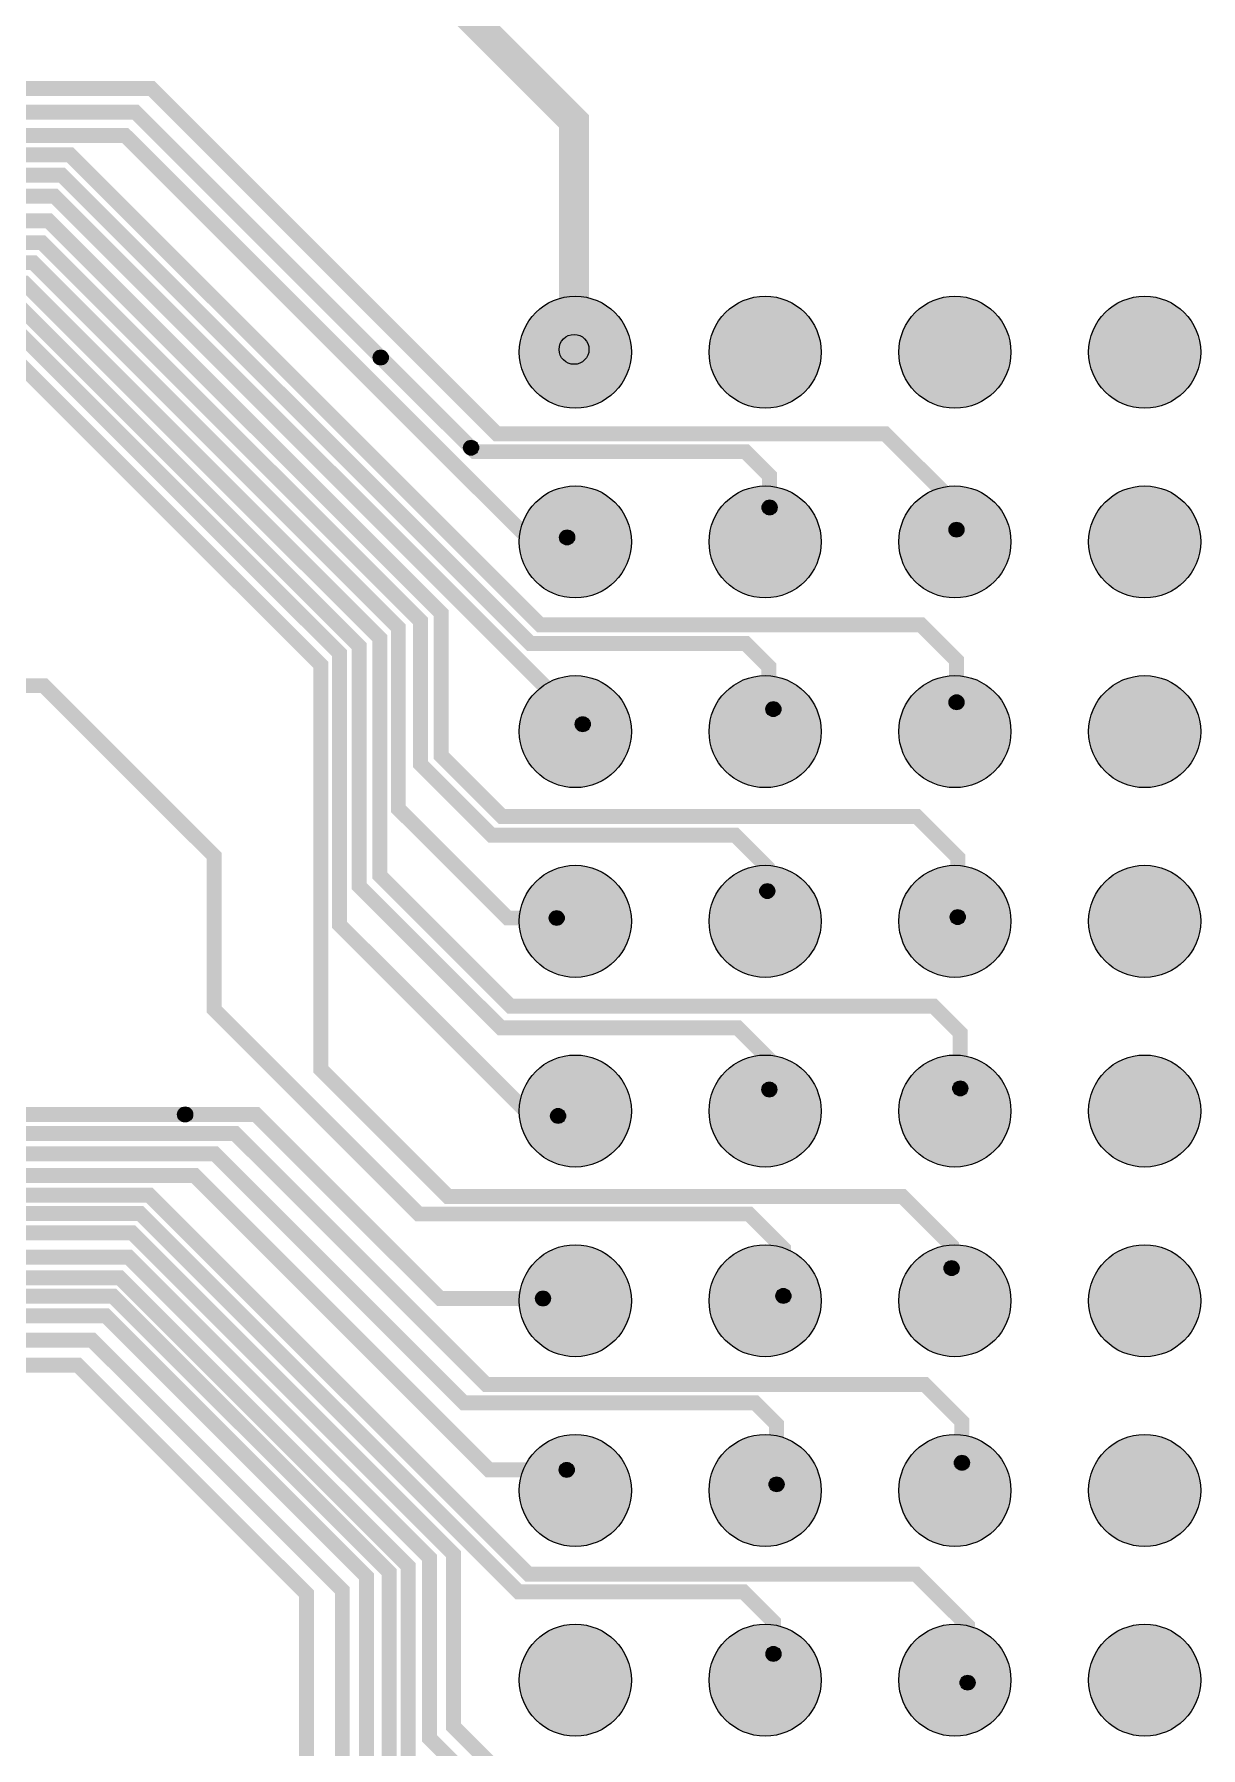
# Model space of a CAD drawing. Extents: x -57500 to 57500, y -57500 to 57500.
# Drawn here: x 17394 to 33005, y 13065 to 36007 of the extents above; entities that cross this region are included whole.
import ezdxf

# ---------------------------------------------------------------- set-up
doc = ezdxf.new("R2010")
doc.units = 0
doc.header["$MEASUREMENT"] = 0
doc.layers.get('0').update_dxf_attribs({"color": 160, "true_color": 0x003fff})
doc.layers.add('Metal1', color=160, linetype='Continuous', true_color=0x003fff)

msp = doc.modelspace()

# ---------------------------------------------------------------- hatches: boundary and pattern name
h = msp.add_hatch(color=5)
edge = h.paths.add_edge_path(flags=0)
edge.add_arc((24635, 31750), 750, 0, 360)
h = msp.add_hatch(color=5)
edge = h.paths.add_edge_path(flags=0)
edge.add_arc((27175, 31750), 750, 0, 360)
h = msp.add_hatch(color=5)
edge = h.paths.add_edge_path(flags=0)
edge.add_arc((29715, 31750), 750, 0, 360)
h = msp.add_hatch(color=5)
edge = h.paths.add_edge_path(flags=0)
edge.add_arc((32255, 31750), 750, 0, 360)
h = msp.add_hatch(color=5)
edge = h.paths.add_edge_path(flags=0)
edge.add_arc((24617.7, 31787.75), 200, 0, 360)
h = msp.add_hatch(color=5)
edge = h.paths.add_edge_path(flags=0)
edge.add_arc((22029.95, 31679.25), 100, 0, 360)
h = msp.add_hatch(color=5)
edge = h.paths.add_edge_path(flags=0)
edge.add_arc((23239.9, 30471.25), 100, 0, 360)
h = msp.add_hatch(color=5)
edge = h.paths.add_edge_path(flags=0)
edge.add_arc((24635, 29210), 750, 0, 360)
h = msp.add_hatch(color=5)
edge = h.paths.add_edge_path(flags=0)
edge.add_arc((27175, 29210), 750, 0, 360)
h = msp.add_hatch(color=5)
edge = h.paths.add_edge_path(flags=0)
edge.add_arc((29715, 29210), 750, 0, 360)
h = msp.add_hatch(color=5)
edge = h.paths.add_edge_path(flags=0)
edge.add_arc((32255, 29210), 750, 0, 360)
h = msp.add_hatch(color=5)
edge = h.paths.add_edge_path(flags=0)
edge.add_arc((27235.65, 29671.15), 100, 0, 360)
h = msp.add_hatch(color=5)
edge = h.paths.add_edge_path(flags=0)
edge.add_arc((24525.3, 29269.95), 100, 0, 360)
h = msp.add_hatch(color=5)
edge = h.paths.add_edge_path(flags=0)
edge.add_arc((29736.55, 29373.65), 100, 0, 360)
h = msp.add_hatch(color=5)
edge = h.paths.add_edge_path(flags=0)
edge.add_arc((24635, 26670), 750, 0, 360)
h = msp.add_hatch(color=5)
edge = h.paths.add_edge_path(flags=0)
edge.add_arc((27175, 26670), 750, 0, 360)
h = msp.add_hatch(color=5)
edge = h.paths.add_edge_path(flags=0)
edge.add_arc((29715, 26670), 750, 0, 360)
h = msp.add_hatch(color=5)
edge = h.paths.add_edge_path(flags=0)
edge.add_arc((32255, 26670), 750, 0, 360)
h = msp.add_hatch(color=5)
edge = h.paths.add_edge_path(flags=0)
edge.add_arc((27285.35, 26971.35), 100, 0, 360)
h = msp.add_hatch(color=5)
edge = h.paths.add_edge_path(flags=0)
edge.add_arc((29736.9, 27062.4), 100, 0, 360)
h = msp.add_hatch(color=5)
edge = h.paths.add_edge_path(flags=0)
edge.add_arc((24734.25, 26769.1), 100, 0, 360)
h = msp.add_hatch(color=5)
edge = h.paths.add_edge_path(flags=0)
edge.add_arc((24635, 24130), 750, 0, 360)
h = msp.add_hatch(color=5)
edge = h.paths.add_edge_path(flags=0)
edge.add_arc((27175, 24130), 750, 0, 360)
h = msp.add_hatch(color=5)
edge = h.paths.add_edge_path(flags=0)
edge.add_arc((29715, 24130), 750, 0, 360)
h = msp.add_hatch(color=5)
edge = h.paths.add_edge_path(flags=0)
edge.add_arc((32255, 24130), 750, 0, 360)
h = msp.add_hatch(color=5)
edge = h.paths.add_edge_path(flags=0)
edge.add_arc((27204.55, 24535.45), 100, 0, 360)
h = msp.add_hatch(color=5)
edge = h.paths.add_edge_path(flags=0)
edge.add_arc((24385.5, 24174.55), 100, 0, 360)
h = msp.add_hatch(color=5)
edge = h.paths.add_edge_path(flags=0)
edge.add_arc((29753.15, 24187), 100, 0, 360)
h = msp.add_hatch(color=5)
edge = h.paths.add_edge_path(flags=0)
edge.add_arc((24635, 21590), 750, 0, 360)
h = msp.add_hatch(color=5)
edge = h.paths.add_edge_path(flags=0)
edge.add_arc((27175, 21590), 750, 0, 360)
h = msp.add_hatch(color=5)
edge = h.paths.add_edge_path(flags=0)
edge.add_arc((29715, 21590), 750, 0, 360)
h = msp.add_hatch(color=5)
edge = h.paths.add_edge_path(flags=0)
edge.add_arc((32255, 21590), 750, 0, 360)
h = msp.add_hatch(color=5)
edge = h.paths.add_edge_path(flags=0)
edge.add_arc((27231.55, 21877.7), 100, 0, 360)
h = msp.add_hatch(color=5)
edge = h.paths.add_edge_path(flags=0)
edge.add_arc((29786.75, 21893.1), 100, 0, 360)
h = msp.add_hatch(color=5)
edge = h.paths.add_edge_path(flags=0)
edge.add_arc((19411.45, 21544.05), 100, 0, 360)
h = msp.add_hatch(color=5)
edge = h.paths.add_edge_path(flags=0)
edge.add_arc((19413.2, 21544.45), 100, 0, 360)
h = msp.add_hatch(color=5)
edge = h.paths.add_edge_path(flags=0)
edge.add_arc((24404.5, 21524.15), 100, 0, 360)
h = msp.add_hatch(color=5)
edge = h.paths.add_edge_path(flags=0)
edge.add_arc((24635, 19050), 750, 0, 360)
h = msp.add_hatch(color=5)
edge = h.paths.add_edge_path(flags=0)
edge.add_arc((27175, 19050), 750, 0, 360)
h = msp.add_hatch(color=5)
edge = h.paths.add_edge_path(flags=0)
edge.add_arc((29715, 19050), 750, 0, 360)
h = msp.add_hatch(color=5)
edge = h.paths.add_edge_path(flags=0)
edge.add_arc((32255, 19050), 750, 0, 360)
h = msp.add_hatch(color=5)
edge = h.paths.add_edge_path(flags=0)
edge.add_arc((29670.65, 19487.05), 100, 0, 360)
h = msp.add_hatch(color=5)
edge = h.paths.add_edge_path(flags=0)
edge.add_arc((24202.45, 19080.15), 100, 0, 360)
h = msp.add_hatch(color=5)
edge = h.paths.add_edge_path(flags=0)
edge.add_arc((27419.85, 19114.4), 100, 0, 360)
h = msp.add_hatch(color=5)
edge = h.paths.add_edge_path(flags=0)
edge.add_arc((24635, 16510), 750, 0, 360)
h = msp.add_hatch(color=5)
edge = h.paths.add_edge_path(flags=0)
edge.add_arc((27175, 16510), 750, 0, 360)
h = msp.add_hatch(color=5)
edge = h.paths.add_edge_path(flags=0)
edge.add_arc((29715, 16510), 750, 0, 360)
h = msp.add_hatch(color=5)
edge = h.paths.add_edge_path(flags=0)
edge.add_arc((32255, 16510), 750, 0, 360)
h = msp.add_hatch(color=5)
edge = h.paths.add_edge_path(flags=0)
edge.add_arc((29809.6, 16880.45), 100, 0, 360)
h = msp.add_hatch(color=5)
edge = h.paths.add_edge_path(flags=0)
edge.add_arc((24519.45, 16785.55), 100, 0, 360)
h = msp.add_hatch(color=5)
edge = h.paths.add_edge_path(flags=0)
edge.add_arc((27328.75, 16592), 100, 0, 360)
h = msp.add_hatch(color=5)
edge = h.paths.add_edge_path(flags=0)
edge.add_arc((24635, 13970), 750, 0, 360)
h = msp.add_hatch(color=5)
edge = h.paths.add_edge_path(flags=0)
edge.add_arc((27175, 13970), 750, 0, 360)
h = msp.add_hatch(color=5)
edge = h.paths.add_edge_path(flags=0)
edge.add_arc((29715, 13970), 750, 0, 360)
h = msp.add_hatch(color=5)
edge = h.paths.add_edge_path(flags=0)
edge.add_arc((32255, 13970), 750, 0, 360)
h = msp.add_hatch(color=5)
edge = h.paths.add_edge_path(flags=0)
edge.add_arc((27287.2, 14321.35), 100, 0, 360)
h = msp.add_hatch(color=5)
edge = h.paths.add_edge_path(flags=0)
edge.add_arc((29884.8, 13936.65), 100, 0, 360)

# ---------------------------------------------------------------- linework, layer by layer
at = {"layer": 'Metal1'}
for points, const_width in [([(10411.7, 41647.15), (17811.55, 41647.15), (24617.7, 34841), (24617.7, 31787.75)], 400), ([(29736.55, 29373.65), (29736.55, 29703.5), (28784.15, 30655.9), (23586.35, 30655.9), (18960.85, 35281.4), (1755.55, 35281.4), (215, 33740.85), (215, 33522.3)], 200), ([(23239.9, 30471.25), (18746.1, 34965.05), (1804.4, 34965.05), (464.5, 33625.15), (464.5, 33518.55)], 200), ([(24525.3, 29269.95), (23992.8, 29269.95), (18612.2, 34650.55), (1959.15, 34650.55), (714.65, 33406.05), (714.65, 33349.75)], 200), ([(29736.9, 27062.4), (29736.9, 27624.05), (29260.05, 28100.9), (24163.45, 28100.9), (17870.1, 34394.25), (2244.85, 34394.25), (965.25, 33114.65), (965.25, 32816.6)], 200), ([(27285.35, 26971.35), (27226.7, 27030), (27226.7, 27538.65), (26914.15, 27851.2), (24031.75, 27851.2), (17763.6, 34119.35), (2564.95, 34119.35), (1215.15, 32769.55), (1215.15, 32234.4)], 200), ([(24734.25, 26769.1), (17665.95, 33837.4), (2867.35, 33837.4), (1464.55, 32434.6), (1464.55, 32015.95)], 200), ([(29753.15, 24187), (29753.15, 24987.05), (29205.45, 25534.75), (23652.65, 25534.75), (22838.6, 26348.8), (22838.6, 28256.25), (17585.75, 33509.1), (3118.2, 33509.1), (1714.1, 32105), (1714.1, 31757.25)], 200), ([(27204.55, 24535.45), (27204.55, 24853.35), (26775.35, 25282.55), (23513.1, 25282.55), (22564.65, 26231), (22564.65, 28149.05), (17497.6, 33216.1), (3371.75, 33216.1), (1964.65, 31809), (1964.65, 31516.6)], 200), ([(24385.5, 24174.55), (23728.55, 24174.55), (22266.1, 25637), (22266.1, 28063.1), (17380.9, 32948.3), (3604.55, 32948.3), (2214.35, 31558.1), (2214.35, 31405.75)], 200), ([(29786.75, 21893.1), (29786.75, 22634.9), (29426.55, 22995.1), (23767.6, 22995.1), (22019.05, 24743.65), (22019.05, 27919.65), (17266.3, 32672.4), (3897.85, 32672.4), (2464.6, 31239.15), (2464.6, 31107.3)], 200), ([(27231.55, 21877.7), (27231.55, 22280.4), (26807.7, 22704.25), (23639.2, 22704.25), (21742.25, 24601.2), (21742.25, 27814.8), (17127.2, 32429.85), (4460.95, 32429.85), (4002.6, 31971.5), (4002.6, 31811.2)], 200), ([(24404.5, 21524.15), (24038.85, 21524.15), (21479.65, 24083.35), (21479.65, 27718.2), (17028.85, 32169), (6269.05, 32169), (6018.4, 31918.35), (6018.4, 31758.2)], 200), ([(29670.65, 19487.05), (29670.65, 19789), (29013.6, 20446.05), (22930.85, 20446.05), (21229.95, 22146.95), (21229.95, 27562.1), (16890.45, 31901.6), (13186.75, 31901.6), (13117.85, 31832.7), (13117.85, 31800.6)], 200), ([(22029.95, 31679.25), (23291, 30418.2), (26912.55, 30418.2), (27235.65, 30095.1), (27235.65, 29671.15)], 200), ([(27419.85, 19114.4), (27419.85, 19750.2), (26958.9, 20211.15), (22539.85, 20211.15), (19800.45, 22950.55), (19800.45, 25006.4), (17522.05, 27284.8), (16880.95, 27284.8)], 200), ([(27328.75, 16592), (27328.75, 17397.4), (27042.6, 17683.55), (23142.7, 17683.55), (19809.8, 21016.45), (11119.85, 21016.45), (9376.55, 22759.75), (9376.55, 24784.25), (7515.05, 26645.75)], 200), ([(29809.6, 16880.45), (29809.6, 17431.5), (29311.45, 17929.65), (23440.45, 17929.65), (20081.1, 21289), (11242.85, 21289), (9632.05, 22899.8), (9632.05, 25143.6), (8273.5, 26502.15), (8273.5, 26647.9)], 200), ([(19413.2, 21544.45), (11420.2, 21544.45), (9941.8, 23022.85), (9941.8, 26380.75)], 200), ([(24519.45, 16785.55), (23480.9, 16785.55), (19538.6, 20727.85), (10997, 20727.85), (9131.85, 22593), (9131.85, 24446.65), (7451.25, 26127.25), (7361, 26127.25)], 200), ([(29884.8, 13936.65), (29884.8, 14699.65), (29195.95, 15388.5), (24008.5, 15388.5), (18932.3, 20464.7), (10809.3, 20464.7), (8785.15, 22488.85), (8785.15, 23347.25), (8096.3, 24036.1), (7520.1, 24036.1)], 200), ([(27287.2, 14321.35), (27287.2, 14750.55), (26884.5, 15153.25), (23874.8, 15153.25), (18809.2, 20218.85), (10675.65, 20218.85), (8773.4, 22121.1), (7509.5, 22121.1)], 200), ([(24202.45, 19080.15), (22824.8, 19080.15), (20360.9, 21544.05), (19411.45, 21544.05)], 200), ([(29703.45, 11735.55), (29703.45, 12180.6), (29088.8, 12795.25), (23556.9, 12795.25), (23005.8, 13346.35), (23005.8, 15656.65), (18703.25, 19959.2), (10373.6, 19959.2), (10119.25, 20213.55), (7504.2, 20213.55)], 200), ([(27282.55, 11367.9), (27282.55, 12024.95), (26768.6, 12538.9), (23335.05, 12538.9), (22683.3, 13190.65), (22683.3, 15606.9), (18656.25, 19633.95), (9595.35, 19633.95), (8132.9, 18171.5), (7504.2, 18171.5)], 200), ([(29688.3, 9017.75), (29688.3, 9823.2), (29163.75, 10347.75), (23398.6, 10347.75), (22397.1, 11349.25), (22397.1, 15498.2), (18536.95, 19358.35), (9714.7, 19358.35), (8095.65, 17739.3), (7682.35, 17739.3), (7504.15, 17561.1)], 200), ([(27229, 9206.45), (27229, 9503.2), (26630.25, 10101.95), (23005.85, 10101.95), (22142.1, 10965.7), (22142.1, 15416.7), (18448.85, 19109.95), (9859.45, 19109.95), (8590.45, 17840.95), (8590.45, 17681.7)], 200), ([(24212.1, 8911.15), (23221.25, 8911.15), (21838.25, 10294.15), (21838.25, 15359.8), (18351.65, 18846.4), (10742.55, 18846.4), (9682.8, 17786.65), (9682.8, 14151.7), (9619.2, 14088.1), (9554.9, 14088.1)], 200), ([(29676.9, 6641.35), (29676.9, 7446.7), (29311.25, 7812.35), (23334.2, 7812.35), (21516.7, 9629.85), (21516.7, 15172.45), (18167.9, 18521.25), (11173.45, 18521.25), (9965.35, 17313.15), (9965.35, 14006.7), (9883.35, 13924.7), (9883.35, 12279), (9703.45, 12099.1), (9650.15, 12099.1)], 200), ([(27174.05, 6436.35), (27174.05, 7082.8), (26728.95, 7527.9), (22807.85, 7527.9), (21038.05, 9297.7), (21038.05, 15126.4), (17975.35, 18189.1), (11426, 18189.1), (10345.05, 17108.15), (10345.05, 13822.9), (10233.75, 13711.6), (10233.75, 10754.9), (9550.2, 10071.35), (9493.5, 10071.35)], 200)]:
    msp.add_lwpolyline(points, dxfattribs=dict(at, const_width=const_width))
for centre, radius in [((24635, 31750), 750), ((27175, 31750), 750), ((29715, 31750), 750), ((32255, 31750), 750), ((24617.7, 31787.75), 200), ((22029.95, 31679.25), 100), ((23239.9, 30471.25), 100), ((24635, 29210), 750), ((27175, 29210), 750), ((29715, 29210), 750), ((32255, 29210), 750), ((27235.65, 29671.15), 100), ((24525.3, 29269.95), 100), ((29736.55, 29373.65), 100), ((24635, 26670), 750), ((27175, 26670), 750), ((29715, 26670), 750), ((32255, 26670), 750), ((27285.35, 26971.35), 100), ((29736.9, 27062.4), 100), ((24734.25, 26769.1), 100), ((24635, 24130), 750), ((27175, 24130), 750), ((29715, 24130), 750), ((32255, 24130), 750), ((27204.55, 24535.45), 100), ((24385.5, 24174.55), 100), ((29753.15, 24187), 100), ((24635, 21590), 750), ((27175, 21590), 750), ((29715, 21590), 750), ((32255, 21590), 750), ((27231.55, 21877.7), 100), ((29786.75, 21893.1), 100), ((19411.45, 21544.05), 100), ((19413.2, 21544.45), 100), ((24404.5, 21524.15), 100), ((24635, 19050), 750), ((27175, 19050), 750), ((29715, 19050), 750), ((32255, 19050), 750), ((29670.65, 19487.05), 100), ((24202.45, 19080.15), 100), ((27419.85, 19114.4), 100), ((24635, 16510), 750), ((27175, 16510), 750), ((29715, 16510), 750), ((32255, 16510), 750), ((29809.6, 16880.45), 100), ((24519.45, 16785.55), 100), ((27328.75, 16592), 100), ((24635, 13970), 750), ((27175, 13970), 750), ((29715, 13970), 750), ((32255, 13970), 750), ((27287.2, 14321.35), 100), ((29884.8, 13936.65), 100)]:
    msp.add_circle(centre, radius, dxfattribs=at)

doc.saveas('drawing.dxf')
